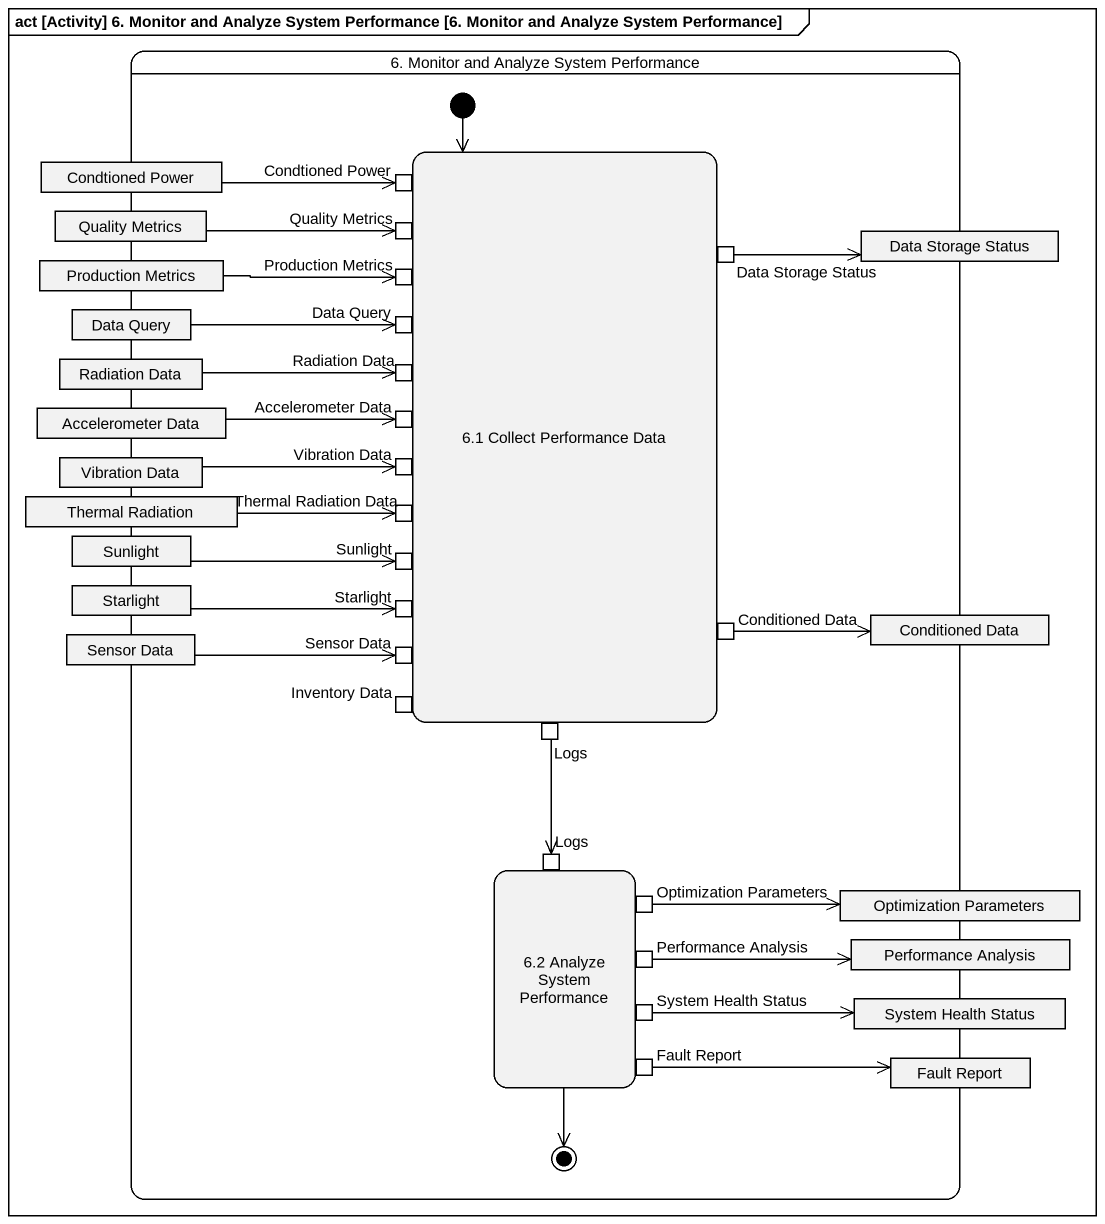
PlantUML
@startuml
mainframe act [Activity] 6. Monitor and Analyze System Performance [6. Monitor and Analyze System Performance]
hide empty description
state "6. Monitor and Analyze System Performance" as s6_Monitor_and_Analyze {
  state "Condtioned Power" as Condtioned_Power <<object>>
  state "6.1 Collect Performance Data" as s6_1_Collect_Performance_Data {
    state "Condtioned Power" as Condtioned_Power_2 <<inputPin>>
    state "Quality Metrics" as Quality_Metrics_2 <<inputPin>>
    state "Data Storage Status" as Data_Storage_Status <<outputPin>>
    state "Data Query" as Data_Query_2 <<inputPin>>
    state "Production Metrics" as Production_Metrics_2 <<inputPin>>
    state "Radiation Data" as Radiation_Data_2 <<inputPin>>
    state "Accelerometer Data" as Accelerometer_Data_2 <<inputPin>>
    state "Thermal Radiation Data" as Thermal_Radiation_Data <<inputPin>>
    state "Vibration Data" as Vibration_Data_2 <<inputPin>>
    state "Sunlight" as Sunlight_2 <<inputPin>>
    state "Starlight" as Starlight_2 <<inputPin>>
    state "Conditioned Data" as Conditioned_Data <<outputPin>>
    state "Sensor Data" as Sensor_Data_2 <<inputPin>>
    state "Inventory Data" as Inventory_Data <<inputPin>>
    state Logs <<outputPin>>
  }
  state "Production Metrics" as Production_Metrics <<object>>
  state "Quality Metrics" as Quality_Metrics <<object>>
  state "Data Storage Status" as Data_Storage_Status_2 <<object>>
  state "Data Query" as Data_Query <<object>>
  state "Radiation Data" as Radiation_Data <<object>>
  state "Accelerometer Data" as Accelerometer_Data <<object>>
  state "Thermal Radiation" as Thermal_Radiation <<object>>
  state "Vibration Data" as Vibration_Data <<object>>
  state Sunlight <<object>>
  state "Sensor Data" as Sensor_Data <<object>>
  state Starlight <<object>>
  state "Conditioned Data" as Conditioned_Data_2 <<object>>
  state "6.2 Analyze System Performance" as s6_2_Analyze_System {
    state "Logs" as Logs_2 <<inputPin>>
    state "Optimization Parameters" as Optimization_Parameters <<outputPin>>
    state "Performance Analysis" as Performance_Analysis <<outputPin>>
    state "System Health Status" as System_Health_Status <<outputPin>>
    state "Fault Report" as Fault_Report <<outputPin>>
  }
  state "Optimization Parameters" as Optimization_Parameters_2 <<object>>
  state "Performance Analysis" as Performance_Analysis_2 <<object>>
  state "System Health Status" as System_Health_Status_2 <<object>>
  state "Fault Report" as Fault_Report_2 <<object>>
  [*] --> s6_1_Collect_Performance_Data
  s6_2_Analyze_System --> [*]
}
Condtioned_Power -right-> Condtioned_Power_2
Production_Metrics -right-> Production_Metrics_2
Quality_Metrics -right-> Quality_Metrics_2
Data_Storage_Status -right-> Data_Storage_Status_2
Data_Query -right-> Data_Query_2
Radiation_Data -right-> Radiation_Data_2
Accelerometer_Data -right-> Accelerometer_Data_2
Thermal_Radiation -right-> Thermal_Radiation_Data
Vibration_Data -right-> Vibration_Data_2
Sunlight -right-> Sunlight_2
Sensor_Data -right-> Sensor_Data_2
Starlight -right-> Starlight_2
Conditioned_Data -right-> Conditioned_Data_2
Logs --> Logs_2
Optimization_Parameters -right-> Optimization_Parameters_2
Performance_Analysis -right-> Performance_Analysis_2
System_Health_Status -right-> System_Health_Status_2
Fault_Report -right-> Fault_Report_2
@enduml
